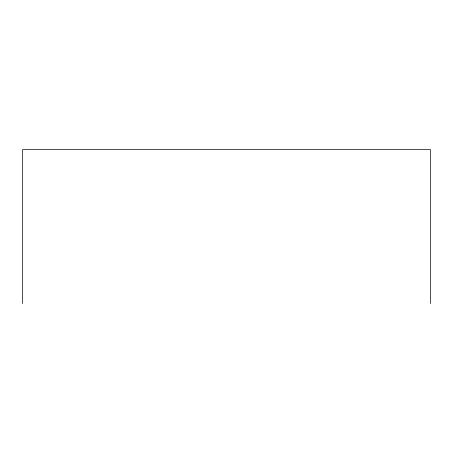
<?xml version="1.0" encoding="UTF-8"?>
<svg xmlns="http://www.w3.org/2000/svg" width="453" height="453" viewBox="0 0 453 453"><rect width="100%" height="100%" fill="white"/><g stroke="black" fill="none" stroke-linecap="round" stroke-linejoin="round"><path stroke-width="0.68" d="M430.35 303.482L430.35 149.518L22.65 149.518L22.65 303.482"/></g></svg>
